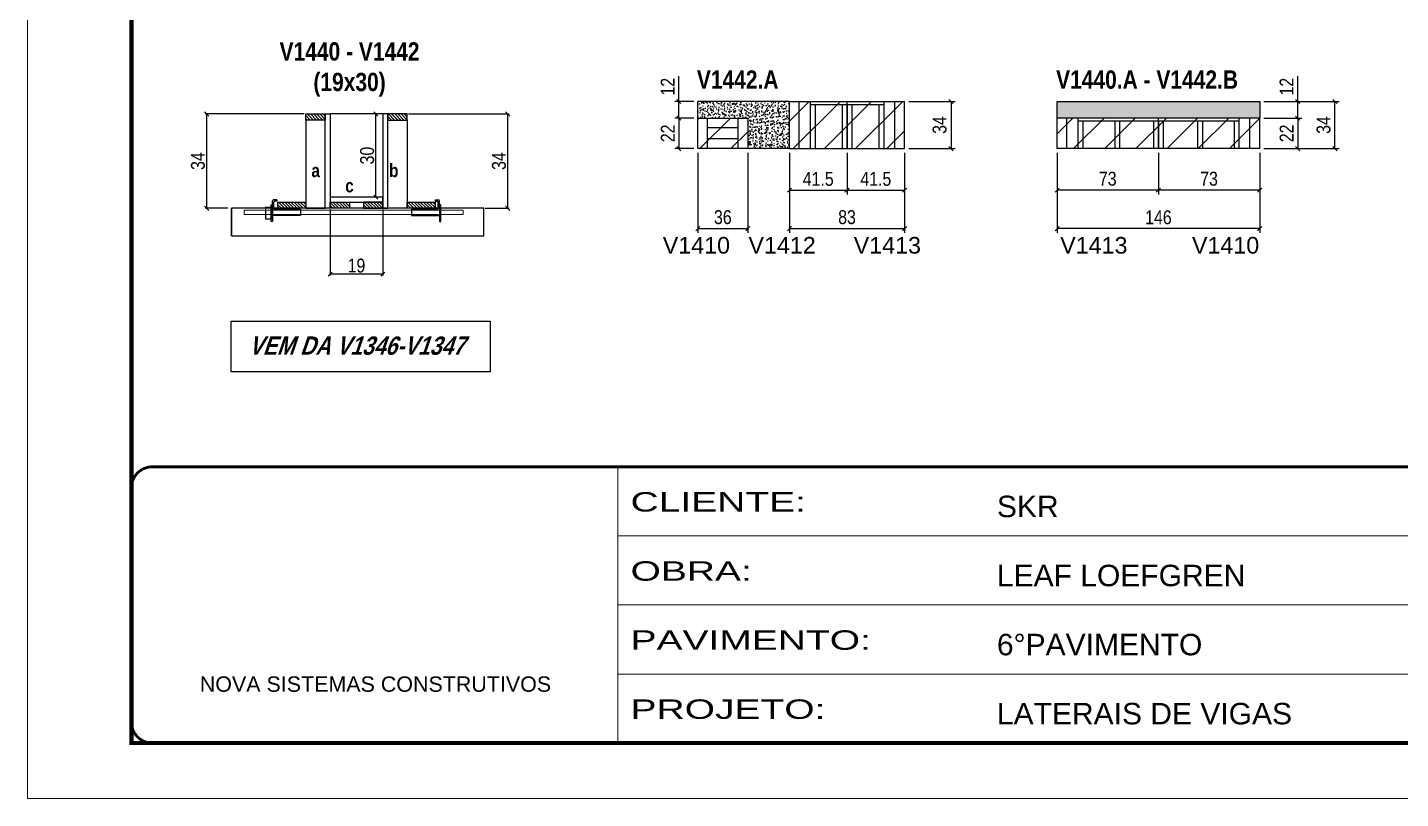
# Model space of a CAD drawing. Extents: x 3309 to 9563, y -2522 to 14608.
# Drawn here: x 4908 to 5897, y 5518 to 6074 of the extents above; entities that cross this region are included whole.
import ezdxf

# ---------------------------------------------------------------- set-up
doc = ezdxf.new("R2010")
doc.units = 0
doc.linetypes.add('CONTINUO', pattern=[0])
doc.linetypes.add('DASHED', pattern=[0.75, 0.5, -0.25])
for name, color, linetype in [('5', 5, 'Continuous'), ('barrote', 251, 'Continuous'), ('COTA', 241, 'Continuous'), ('detalhes', 4, 'Continuous'), ('NOMENCLATURA', 7, 'Continuous'), ('Painéis', 200, 'Continuous'), ('presilha', 1, 'Continuous'), ('SARR_2.2x10', 60, 'Continuous'), ('SARR_2.2x7', 40, 'Continuous'), ('SARR_3.5x7', 81, 'Continuous')]:
    doc.layers.add(name, color=color, linetype=linetype)
for name, color, linetype, lineweight in [('CONCRETO', 251, 'Continuous', 25), ('Folhas', 255, 'Continuous', 9), ('Hachura', 251, 'Continuous', 9), ('SARRAFO DE PRESSAO', 251, 'DASHED', 9), ('SCO-___-LAJ', 2, 'Continuous', 0)]:
    doc.layers.add(name, color=color, linetype=linetype, lineweight=lineweight)
doc.styles.add('ARIAL', font='arial.ttf')
doc.styles.add('COTA TECNICA', font='techl___.ttf', dxfattribs={"height": 10})
doc.styles.add('COTA TECNICA 2X', font='techl___.ttf', dxfattribs={"height": 10})
doc.styles.get("Standard").update_dxf_attribs({"font": 'arial.ttf'})
doc.styles.add('TECNICA', font='techb___.ttf', dxfattribs={"height": 10})
doc.styles.add('Tecnologia', font='')
doc.styles.get('Tecnologia').set_extended_font_data('Forgotten Futurist')
doc.dimstyles.new('PAINEL', dxfattribs={"dimtxt": 10, "dimasz": 3, "dimexe": 3, "dimexo": 3, "dimgap": 3, "dimtad": 1, "dimdec": 1, "dimzin": 12, "dimdsep": 46, "dimtxsty": 'COTA TECNICA', "dimblk1": 'OBLIQUE', "dimblk2": 'OBLIQUE', "dimsah": 1, "dimcen": 0.9, "dimclrd": 4, "dimclre": 4, "dimclrt": 240, "dimadec": 1, "dimazin": 3, "dimtfac": 1, "dimtdec": 1, "dimtmove": 0, "dimatfit": 3, "dimfxl": 1, "dimtolj": 1, "dimtzin": 12, "dimarcsym": 0})
doc.dimstyles.new('SECAO', dxfattribs={"dimscale": 0.333333, "dimtxt": 5, "dimasz": 9, "dimexe": 3, "dimexo": 3, "dimgap": 3, "dimtad": 1, "dimdec": 1, "dimlfac": 0.5, "dimzin": 12, "dimdsep": 46, "dimtxsty": 'COTA TECNICA 2X', "dimblk1": 'OBLIQUE', "dimblk2": 'OBLIQUE', "dimsah": 1, "dimcen": 0.9, "dimclrd": 4, "dimclre": 4, "dimclrt": 240, "dimadec": 1, "dimazin": 3, "dimtfac": 1, "dimtdec": 1, "dimtmove": 0, "dimatfit": 3, "dimfxl": 1, "dimtolj": 1, "dimtzin": 12, "dimarcsym": 0})
pattern_1 = [(135, (38361.551, -117568.6515), (-1.122532015, -1.122532015), [])]

# ---------------------------------------------------------------- blocks, each defined once
blk = doc.blocks.new('9999999999')
at = {"color": 30, "linetype": 'CONTINUO'}
for p, q in [((98564.56, 34230.21), (98564.56, 34429.45)), ((98564.56, 34379.64), (99583.98, 34379.64)), ((98564.56, 34329.83), (99487.98, 34329.83)), ((98564.56, 34280.02), (99487.98, 34280.02))]:
    blk.add_line(p, q, dxfattribs=at)
at = {"color": 30, "linetype": 'CONTINUO', "const_width": 2}
blk.add_lwpolyline([(99583.98, 34230.21), (99583.98, 34414.45, 0.414214), (99568.98, 34429.45), (98228.98, 34429.45, 0.414214), (98213.98, 34414.45), (98213.98, 34245.21, 0.414214), (98228.98, 34230.21), (99583.98, 34230.21)], format="xyb", dxfattribs=at)
at = {"layer": 'Folhas'}
blk.add_lwpolyline([(98138.98, 34190.21), (99623.98, 34190.21), (99623.98, 35240.21), (98138.98, 35240.21)], close=True, dxfattribs=at)
at = {"layer": 'Folhas', "color": 30, "const_width": 3}
blk.add_lwpolyline([(98213.98, 34230.21), (99583.98, 34230.21), (99583.98, 35200.21), (98213.98, 35200.21)], close=True, dxfattribs=at)
at = {"color": 7, "linetype": 'Continuous', "ltscale": 5, "style": 'ARIAL'}
for s, height, p in [('SKR', 15.483, (98837.68, 34393.13)), ('LEAF LOEFGREN', 15.4829, (98837.68, 34343.32)), ('6°PAVIMENTO', 15.4829, (98837.68, 34293.51)), ('NOVA SISTEMAS CONSTRUTIVOS', 11.0592, (98263.19, 34267.21)), ('LATERAIS DE VIGAS', 15.4829, (98837.68, 34243.7))]:
    blk.add_text(s, height=height, dxfattribs=at).set_placement(p)
at = {"layer": 'Folhas', "color": 7, "style": 'Tecnologia', "width": 1.5}
for s, p in [('CLIENTE:', (98573.65, 34397.17)), ('OBRA:', (98573.65, 34347.31)), ('PAVIMENTO:', (98573.65, 34297.5)), ('PROJETO:', (98573.65, 34247.69))]:
    blk.add_text(s, height=14, dxfattribs=at).set_placement(p)
blk = doc.blocks.new('_Oblique')
at = {"color": 0, "linetype": 'ByBlock', "lineweight": -2}
blk.add_line((-0.5, -0.5), (0.5, 0.5), dxfattribs=at)
blk = doc.blocks.new('*D2531')
at = {"layer": 'COTA', "color": 4, "lineweight": -2, "transparency": 16777216}
for p, q in [((5126.01, 5942.52), (5126.01, 5895.05)), ((5164.01, 5942.52), (5164.01, 5895.05)), ((5164.01, 5896.05), (5126.01, 5896.05))]:
    blk.add_line(p, q, dxfattribs=at)
at = {"layer": 'Defpoints', "color": 0, "transparency": 16777216}
for p in [(5126.01, 5943.52), (5164.01, 5943.52), (5126.01, 5896.05)]:
    blk.add_point(p, dxfattribs=at)
at = {"layer": 'COTA', "color": 4, "lineweight": -2, "transparency": 16777216, "xscale": 3, "yscale": 3, "zscale": 3, "rotation": 180}
blk.add_blockref('_Oblique', (5126.01, 5896.05), dxfattribs=at)
at = {"layer": 'COTA', "color": 4, "lineweight": -2, "transparency": 16777216, "xscale": 3, "yscale": 3, "zscale": 3}
blk.add_blockref('_Oblique', (5164.01, 5896.05), dxfattribs=at)
at = {"layer": 'COTA', "color": 240, "transparency": 16777216, "insert": (5145.01, 5902.13), "char_height": 10, "attachment_point": 5, "style": 'COTA TECNICA 2X'}
blk.add_mtext('\\A1;19', dxfattribs=at)
blk = doc.blocks.new('PRESILHA METÁLICA 1')
at = {"layer": 'presilha'}
for p, q in [((6, 15.5), (7.5, 15.5)), ((6, -2.5), (6, 15.5)), ((7.5, 10.6), (7.5, 19.9)), ((7.5, 15.5), (7.5, -2.5)), ((12, 21), (8.6, 21)), ((9, 11.6), (9, 18.9)), ((12, 19.5), (9.6, 19.5)), ((12, 21), (12, 19.5)), ((0, 13), (6, 13)), ((0, 13), (0, 0)), ((6, 0), (0, 0)), ((6, 13), (6, 0)), ((37.5, 4.1), (7.5, 4.1)), ((37.5, 11), (9.6, 11)), ((37.5, 11), (37.5, 4.1)), ((7.5, -2.5), (6, -2.5))]:
    blk.add_line(p, q, dxfattribs=at)
for centre, radius, start, end in [((8.6, 19.9), 1.14, 90, 180), ((9.6, 18.9), 0.57, 90, 180), ((9.6, 11.6), 0.57, 180, 270)]:
    blk.add_arc(centre, radius, start, end, dxfattribs=at)
blk = doc.blocks.new('PRESILHA METÁLICA 2')
at = {"layer": 'presilha'}
for p, q in [((-5.2, 23.5), (-5.2, 22)), ((-5.2, 23.5), (-1.9, 23.5)), ((-5.2, 22), (-2.8, 22)), ((-2.2, 14.1), (-2.2, 21.4)), ((0.8, 18), (-0.8, 18)), ((-0.8, 18), (-0.8, 0)), ((-0.8, 14.6), (-0.8, 22.4)), ((0.8, 0), (0.8, 18)), ((-30.8, 13.5), (-30.8, 6.6)), ((-30.8, 13.5), (-2.8, 13.5)), ((-30.8, 6.6), (-0.8, 6.6)), ((-0.8, 0), (0.8, 0))]:
    blk.add_line(p, q, dxfattribs=at)
for centre, radius, start, end in [((-2.8, 21.4), 0.57, 0, 90), ((-1.9, 22.4), 1.14, 0, 90), ((-2.8, 14.1), 0.57, 270, 0)]:
    blk.add_arc(centre, radius, start, end, dxfattribs=at)
blk = doc.blocks.new('*D2532')
at = {"layer": 'COTA', "color": 4, "lineweight": -2, "transparency": 16777216}
for p, q in [((5107.41, 6011.52), (5035.97, 6011.52)), ((5036.97, 6011.52), (5036.97, 5943.52)), ((5052.2, 5943.52), (5035.97, 5943.52))]:
    blk.add_line(p, q, dxfattribs=at)
at = {"layer": 'Defpoints', "color": 0, "transparency": 16777216}
for p in [(5108.41, 6011.52), (5036.97, 5943.52), (5053.2, 5943.52)]:
    blk.add_point(p, dxfattribs=at)
at = {"layer": 'COTA', "color": 4, "lineweight": -2, "transparency": 16777216, "xscale": 3, "yscale": 3, "zscale": 3}
for p, rotation in [((5036.97, 6011.52), 90), ((5036.97, 5943.52), 270)]:
    blk.add_blockref('_Oblique', p, dxfattribs=dict(at, rotation=rotation))
at = {"layer": 'COTA', "color": 240, "transparency": 16777216, "insert": (5030.75, 5977.52), "char_height": 10, "attachment_point": 5, "rotation": 90, "style": 'COTA TECNICA 2X'}
blk.add_mtext('\\A1;34', dxfattribs=at)
blk = doc.blocks.new('*D2533')
at = {"layer": 'COTA', "color": 4, "lineweight": -2, "transparency": 16777216}
for p, q in [((5182.61, 6011.52), (5254.93, 6011.52)), ((5253.93, 6011.52), (5253.93, 5943.52)), ((5237.83, 5943.52), (5254.93, 5943.52))]:
    blk.add_line(p, q, dxfattribs=at)
at = {"layer": 'Defpoints', "color": 0, "transparency": 16777216}
for p in [(5181.61, 6011.52), (5236.83, 5943.52), (5253.93, 5943.52)]:
    blk.add_point(p, dxfattribs=at)
at = {"layer": 'COTA', "color": 4, "lineweight": -2, "transparency": 16777216, "xscale": 3, "yscale": 3, "zscale": 3}
for p, rotation in [((5253.93, 6011.52), 90), ((5253.93, 5943.52), 270)]:
    blk.add_blockref('_Oblique', p, dxfattribs=dict(at, rotation=rotation))
at = {"layer": 'COTA', "color": 240, "transparency": 16777216, "insert": (5247.71, 5977.52), "char_height": 10, "attachment_point": 5, "rotation": 90, "style": 'COTA TECNICA 2X'}
blk.add_mtext('\\A1;34', dxfattribs=at)
blk = doc.blocks.new('*D2534')
at = {"layer": 'COTA', "color": 4, "lineweight": -2, "transparency": 16777216}
for p, q in [((5163.01, 6011.52), (5157.94, 6011.52)), ((5158.94, 5951.52), (5158.94, 6011.52)), ((5163.01, 5951.52), (5157.94, 5951.52))]:
    blk.add_line(p, q, dxfattribs=at)
at = {"layer": 'Defpoints', "color": 0, "transparency": 16777216}
for p in [(5158.94, 6011.52), (5164.01, 6011.52), (5164.01, 5951.52)]:
    blk.add_point(p, dxfattribs=at)
at = {"layer": 'COTA', "color": 4, "lineweight": -2, "transparency": 16777216, "xscale": 3, "yscale": 3, "zscale": 3}
for p, rotation in [((5158.94, 6011.52), 90), ((5158.94, 5951.52), 270)]:
    blk.add_blockref('_Oblique', p, dxfattribs=dict(at, rotation=rotation))
at = {"layer": 'COTA', "color": 240, "transparency": 16777216, "insert": (5152.72, 5981.52), "char_height": 10, "attachment_point": 5, "rotation": 90, "style": 'COTA TECNICA 2X'}
blk.add_mtext('\\A1;30', dxfattribs=at)
blk = doc.blocks.new('*D2535')
at = {"layer": 'COTA', "color": 4, "linetype": 'ByBlock', "lineweight": -2, "transparency": 16777216}
for p, q in [((5722.97, 5983.54), (5722.97, 5953.53)), ((5795.97, 5983.54), (5795.97, 5953.53)), ((5795.97, 5956.53), (5722.97, 5956.53))]:
    blk.add_line(p, q, dxfattribs=at)
at = {"layer": 'Defpoints', "color": 0, "linetype": 'ByBlock', "transparency": 16777216}
for p in [(5722.97, 5986.54), (5795.97, 5986.54), (5722.97, 5956.53)]:
    blk.add_point(p, dxfattribs=at)
at = {"layer": 'COTA', "color": 4, "linetype": 'ByBlock', "lineweight": -2, "transparency": 16777216, "xscale": 3, "yscale": 3, "zscale": 3, "rotation": 180}
blk.add_blockref('_Oblique', (5722.97, 5956.53), dxfattribs=at)
at = {"layer": 'COTA', "color": 4, "linetype": 'ByBlock', "lineweight": -2, "transparency": 16777216, "xscale": 3, "yscale": 3, "zscale": 3}
blk.add_blockref('_Oblique', (5795.97, 5956.53), dxfattribs=at)
at = {"layer": 'COTA', "color": 240, "linetype": 'ByBlock', "transparency": 16777216, "insert": (5759.47, 5964.75), "char_height": 10, "attachment_point": 5, "style": 'COTA TECNICA'}
blk.add_mtext('\\A1;73', dxfattribs=at)
blk = doc.blocks.new('*D2536')
at = {"layer": 'COTA', "color": 4, "linetype": 'ByBlock', "lineweight": -2, "transparency": 16777216}
for p, q in [((5649.97, 5983.54), (5649.97, 5953.53)), ((5722.97, 5983.54), (5722.97, 5953.53)), ((5722.97, 5956.53), (5649.97, 5956.53))]:
    blk.add_line(p, q, dxfattribs=at)
at = {"layer": 'Defpoints', "color": 0, "linetype": 'ByBlock', "transparency": 16777216}
for p in [(5649.97, 5986.54), (5722.97, 5986.54), (5649.97, 5956.53)]:
    blk.add_point(p, dxfattribs=at)
at = {"layer": 'COTA', "color": 4, "linetype": 'ByBlock', "lineweight": -2, "transparency": 16777216, "xscale": 3, "yscale": 3, "zscale": 3, "rotation": 180}
blk.add_blockref('_Oblique', (5649.97, 5956.53), dxfattribs=at)
at = {"layer": 'COTA', "color": 4, "linetype": 'ByBlock', "lineweight": -2, "transparency": 16777216, "xscale": 3, "yscale": 3, "zscale": 3}
blk.add_blockref('_Oblique', (5722.97, 5956.53), dxfattribs=at)
at = {"layer": 'COTA', "color": 240, "linetype": 'ByBlock', "transparency": 16777216, "insert": (5686.47, 5964.75), "char_height": 10, "attachment_point": 5, "style": 'COTA TECNICA'}
blk.add_mtext('\\A1;73', dxfattribs=at)
blk = doc.blocks.new('*D2554')
at = {"layer": 'COTA', "color": 4, "linetype": 'ByBlock', "lineweight": -2, "transparency": 16777216}
for p, q in [((5649.97, 5983.54), (5649.97, 5925.82)), ((5795.97, 5983.54), (5795.97, 5925.82)), ((5795.97, 5928.82), (5649.97, 5928.82))]:
    blk.add_line(p, q, dxfattribs=at)
at = {"layer": 'Defpoints', "color": 0, "linetype": 'ByBlock', "transparency": 16777216}
for p in [(5649.97, 5986.54), (5795.97, 5986.54), (5649.97, 5928.82)]:
    blk.add_point(p, dxfattribs=at)
at = {"layer": 'COTA', "color": 4, "linetype": 'ByBlock', "lineweight": -2, "transparency": 16777216, "xscale": 3, "yscale": 3, "zscale": 3, "rotation": 180}
blk.add_blockref('_Oblique', (5649.97, 5928.82), dxfattribs=at)
at = {"layer": 'COTA', "color": 4, "linetype": 'ByBlock', "lineweight": -2, "transparency": 16777216, "xscale": 3, "yscale": 3, "zscale": 3}
blk.add_blockref('_Oblique', (5795.97, 5928.82), dxfattribs=at)
at = {"layer": 'COTA', "color": 240, "linetype": 'ByBlock', "transparency": 16777216, "insert": (5722.97, 5936.93), "char_height": 10, "attachment_point": 5, "style": 'COTA TECNICA'}
blk.add_mtext('\\A1;146', dxfattribs=at)
blk = doc.blocks.new('*D2541')
at = {"layer": 'COTA', "color": 4, "lineweight": -2, "transparency": 16777216}
for p, q in [((5798.97, 6008.54), (5826.38, 6008.54)), ((5823.38, 6008.54), (5823.38, 5986.54)), ((5798.97, 5986.54), (5826.38, 5986.54))]:
    blk.add_line(p, q, dxfattribs=at)
at = {"layer": 'Defpoints', "color": 0, "transparency": 16777216}
for p in [(5795.97, 6008.54), (5795.97, 5986.54), (5823.38, 5986.54)]:
    blk.add_point(p, dxfattribs=at)
at = {"layer": 'COTA', "color": 4, "lineweight": -2, "transparency": 16777216, "xscale": 3, "yscale": 3, "zscale": 3}
for p, rotation in [((5823.38, 6008.54), 90), ((5823.38, 5986.54), 270)]:
    blk.add_blockref('_Oblique', p, dxfattribs=dict(at, rotation=rotation))
at = {"layer": 'COTA', "color": 240, "transparency": 16777216, "insert": (5815.38, 5997.54), "char_height": 10, "attachment_point": 5, "rotation": 90, "style": 'COTA TECNICA'}
blk.add_mtext('\\A1;22', dxfattribs=at)
blk = doc.blocks.new('*D2542')
at = {"layer": 'COTA', "color": 4, "lineweight": -2, "transparency": 16777216}
for p, q in [((5823.38, 6020.54), (5823.38, 6038.86)), ((5798.97, 6020.54), (5826.38, 6020.54)), ((5823.38, 6008.54), (5823.38, 6020.54)), ((5798.97, 6008.54), (5826.38, 6008.54))]:
    blk.add_line(p, q, dxfattribs=at)
at = {"layer": 'Defpoints', "color": 0, "transparency": 16777216}
for p in [(5795.97, 6020.54), (5823.38, 6020.54), (5795.97, 6008.54)]:
    blk.add_point(p, dxfattribs=at)
at = {"layer": 'COTA', "color": 4, "lineweight": -2, "transparency": 16777216, "xscale": 3, "yscale": 3, "zscale": 3}
for p, rotation in [((5823.38, 6020.54), 90), ((5823.38, 6008.54), 270)]:
    blk.add_blockref('_Oblique', p, dxfattribs=dict(at, rotation=rotation))
at = {"layer": 'COTA', "color": 240, "transparency": 16777216, "insert": (5815.32, 6031.2), "char_height": 10, "attachment_point": 5, "rotation": 90, "style": 'COTA TECNICA'}
blk.add_mtext('\\A1;12', dxfattribs=at)
blk = doc.blocks.new('*D2543')
at = {"layer": 'COTA', "color": 4, "lineweight": -2, "transparency": 16777216}
for p, q in [((5798.97, 6020.54), (5853.24, 6020.54)), ((5850.24, 5986.54), (5850.24, 6020.54)), ((5798.97, 5986.54), (5853.24, 5986.54))]:
    blk.add_line(p, q, dxfattribs=at)
at = {"layer": 'Defpoints', "color": 0, "transparency": 16777216}
for p in [(5795.97, 6020.54), (5850.24, 6020.54), (5795.97, 5986.54)]:
    blk.add_point(p, dxfattribs=at)
at = {"layer": 'COTA', "color": 4, "lineweight": -2, "transparency": 16777216, "xscale": 3, "yscale": 3, "zscale": 3}
for p, rotation in [((5850.24, 6020.54), 90), ((5850.24, 5986.54), 270)]:
    blk.add_blockref('_Oblique', p, dxfattribs=dict(at, rotation=rotation))
at = {"layer": 'COTA', "color": 240, "transparency": 16777216, "insert": (5842.02, 6003.54), "char_height": 10, "attachment_point": 5, "rotation": 90, "style": 'COTA TECNICA'}
blk.add_mtext('\\A1;34', dxfattribs=at)
blk = doc.blocks.new('*D2526')
at = {"layer": 'COTA', "color": 4, "linetype": 'ByBlock', "lineweight": -2, "transparency": 16777216}
for p, q in [((5457.04, 5983.54), (5457.04, 5953.53)), ((5498.54, 5983.54), (5498.54, 5953.53)), ((5457.04, 5956.53), (5498.54, 5956.53))]:
    blk.add_line(p, q, dxfattribs=at)
at = {"layer": 'Defpoints', "color": 0, "linetype": 'ByBlock', "transparency": 16777216}
for p in [(5457.04, 5986.54), (5498.54, 5986.54), (5498.54, 5956.53)]:
    blk.add_point(p, dxfattribs=at)
at = {"layer": 'COTA', "color": 4, "linetype": 'ByBlock', "lineweight": -2, "transparency": 16777216, "xscale": 3, "yscale": 3, "zscale": 3, "rotation": 180}
blk.add_blockref('_Oblique', (5457.04, 5956.53), dxfattribs=at)
at = {"layer": 'COTA', "color": 4, "linetype": 'ByBlock', "lineweight": -2, "transparency": 16777216, "xscale": 3, "yscale": 3, "zscale": 3}
blk.add_blockref('_Oblique', (5498.54, 5956.53), dxfattribs=at)
at = {"layer": 'COTA', "color": 240, "linetype": 'ByBlock', "transparency": 16777216, "insert": (5477.79, 5964.64), "char_height": 10, "attachment_point": 5, "style": 'COTA TECNICA'}
blk.add_mtext('\\A1;41.5', dxfattribs=at)
blk = doc.blocks.new('*D2527')
at = {"layer": 'COTA', "color": 4, "linetype": 'ByBlock', "lineweight": -2, "transparency": 16777216}
for p, q in [((5498.54, 5983.54), (5498.54, 5953.53)), ((5540.04, 5983.54), (5540.04, 5953.53)), ((5498.54, 5956.53), (5540.04, 5956.53))]:
    blk.add_line(p, q, dxfattribs=at)
at = {"layer": 'Defpoints', "color": 0, "linetype": 'ByBlock', "transparency": 16777216}
for p in [(5498.54, 5986.54), (5540.04, 5986.54), (5540.04, 5956.53)]:
    blk.add_point(p, dxfattribs=at)
at = {"layer": 'COTA', "color": 4, "linetype": 'ByBlock', "lineweight": -2, "transparency": 16777216, "xscale": 3, "yscale": 3, "zscale": 3, "rotation": 180}
blk.add_blockref('_Oblique', (5498.54, 5956.53), dxfattribs=at)
at = {"layer": 'COTA', "color": 4, "linetype": 'ByBlock', "lineweight": -2, "transparency": 16777216, "xscale": 3, "yscale": 3, "zscale": 3}
blk.add_blockref('_Oblique', (5540.04, 5956.53), dxfattribs=at)
at = {"layer": 'COTA', "color": 240, "linetype": 'ByBlock', "transparency": 16777216, "insert": (5519.29, 5964.64), "char_height": 10, "attachment_point": 5, "style": 'COTA TECNICA'}
blk.add_mtext('\\A1;41.5', dxfattribs=at)
blk = doc.blocks.new('*D2544')
at = {"layer": 'COTA', "color": 4, "linetype": 'ByBlock', "lineweight": -2, "transparency": 16777216}
for p, q in [((5457.04, 5983.54), (5457.04, 5925.82)), ((5540.04, 5983.54), (5540.04, 5925.82)), ((5457.04, 5928.82), (5540.04, 5928.82))]:
    blk.add_line(p, q, dxfattribs=at)
at = {"layer": 'Defpoints', "color": 0, "linetype": 'ByBlock', "transparency": 16777216}
for p in [(5457.04, 5986.54), (5540.04, 5986.54), (5540.04, 5928.82)]:
    blk.add_point(p, dxfattribs=at)
at = {"layer": 'COTA', "color": 4, "linetype": 'ByBlock', "lineweight": -2, "transparency": 16777216, "xscale": 3, "yscale": 3, "zscale": 3, "rotation": 180}
blk.add_blockref('_Oblique', (5457.04, 5928.82), dxfattribs=at)
at = {"layer": 'COTA', "color": 4, "linetype": 'ByBlock', "lineweight": -2, "transparency": 16777216, "xscale": 3, "yscale": 3, "zscale": 3}
blk.add_blockref('_Oblique', (5540.04, 5928.82), dxfattribs=at)
at = {"layer": 'COTA', "color": 240, "linetype": 'ByBlock', "transparency": 16777216, "insert": (5498.54, 5937.06), "char_height": 10, "attachment_point": 5, "style": 'COTA TECNICA'}
blk.add_mtext('\\A1;83', dxfattribs=at)
blk = doc.blocks.new('*D2545')
at = {"layer": 'COTA', "color": 4, "lineweight": -2, "transparency": 16777216}
for p, q in [((5391.04, 5983.54), (5391.04, 5925.82)), ((5427.04, 5983.54), (5427.04, 5925.82)), ((5391.04, 5928.82), (5427.04, 5928.82))]:
    blk.add_line(p, q, dxfattribs=at)
at = {"layer": 'Defpoints', "color": 0, "transparency": 16777216}
for p in [(5391.04, 5986.54), (5427.04, 5986.54), (5427.04, 5928.82)]:
    blk.add_point(p, dxfattribs=at)
at = {"layer": 'COTA', "color": 4, "lineweight": -2, "transparency": 16777216, "xscale": 3, "yscale": 3, "zscale": 3, "rotation": 180}
blk.add_blockref('_Oblique', (5391.04, 5928.82), dxfattribs=at)
at = {"layer": 'COTA', "color": 4, "lineweight": -2, "transparency": 16777216, "xscale": 3, "yscale": 3, "zscale": 3}
blk.add_blockref('_Oblique', (5427.04, 5928.82), dxfattribs=at)
at = {"layer": 'COTA', "color": 240, "transparency": 16777216, "insert": (5409.04, 5937.04), "char_height": 10, "attachment_point": 5, "style": 'COTA TECNICA'}
blk.add_mtext('\\A1;36', dxfattribs=at)
blk = doc.blocks.new('*D2546')
at = {"layer": 'COTA', "color": 4, "lineweight": -2, "transparency": 16777216}
for p, q in [((5388.04, 6008.54), (5374.36, 6008.54)), ((5377.36, 6008.54), (5377.36, 5986.54)), ((5388.04, 5986.54), (5374.36, 5986.54))]:
    blk.add_line(p, q, dxfattribs=at)
at = {"layer": 'Defpoints', "color": 0, "transparency": 16777216}
for p in [(5391.04, 6008.54), (5377.36, 5986.54), (5391.04, 5986.54)]:
    blk.add_point(p, dxfattribs=at)
at = {"layer": 'COTA', "color": 4, "lineweight": -2, "transparency": 16777216, "xscale": 3, "yscale": 3, "zscale": 3}
for p, rotation in [((5377.36, 6008.54), 90), ((5377.36, 5986.54), 270)]:
    blk.add_blockref('_Oblique', p, dxfattribs=dict(at, rotation=rotation))
at = {"layer": 'COTA', "color": 240, "transparency": 16777216, "insert": (5369.36, 5997.54), "char_height": 10, "attachment_point": 5, "rotation": 90, "style": 'COTA TECNICA'}
blk.add_mtext('\\A1;22', dxfattribs=at)
blk = doc.blocks.new('*D2547')
at = {"layer": 'COTA', "color": 4, "lineweight": -2, "transparency": 16777216}
for p, q in [((5377.36, 6020.54), (5377.36, 6038.86)), ((5388.04, 6020.54), (5374.36, 6020.54)), ((5377.36, 6008.54), (5377.36, 6020.54)), ((5388.04, 6008.54), (5374.36, 6008.54))]:
    blk.add_line(p, q, dxfattribs=at)
at = {"layer": 'Defpoints', "color": 0, "transparency": 16777216}
for p in [(5377.36, 6020.54), (5391.04, 6020.54), (5391.04, 6008.54)]:
    blk.add_point(p, dxfattribs=at)
at = {"layer": 'COTA', "color": 4, "lineweight": -2, "transparency": 16777216, "xscale": 3, "yscale": 3, "zscale": 3}
for p, rotation in [((5377.36, 6020.54), 90), ((5377.36, 6008.54), 270)]:
    blk.add_blockref('_Oblique', p, dxfattribs=dict(at, rotation=rotation))
at = {"layer": 'COTA', "color": 240, "transparency": 16777216, "insert": (5369.3, 6031.2), "char_height": 10, "attachment_point": 5, "rotation": 90, "style": 'COTA TECNICA'}
blk.add_mtext('\\A1;12', dxfattribs=at)
blk = doc.blocks.new('*D2548')
at = {"layer": 'COTA', "color": 4, "lineweight": -2, "transparency": 16777216}
for p, q in [((5543.04, 6020.54), (5576.53, 6020.54)), ((5573.53, 6020.54), (5573.53, 5986.54)), ((5543.04, 5986.54), (5576.53, 5986.54))]:
    blk.add_line(p, q, dxfattribs=at)
at = {"layer": 'Defpoints', "color": 0, "transparency": 16777216}
for p in [(5540.04, 6020.54), (5540.04, 5986.54), (5573.53, 5986.54)]:
    blk.add_point(p, dxfattribs=at)
at = {"layer": 'COTA', "color": 4, "lineweight": -2, "transparency": 16777216, "xscale": 3, "yscale": 3, "zscale": 3}
for p, rotation in [((5573.53, 6020.54), 90), ((5573.53, 5986.54), 270)]:
    blk.add_blockref('_Oblique', p, dxfattribs=dict(at, rotation=rotation))
at = {"layer": 'COTA', "color": 240, "transparency": 16777216, "insert": (5565.31, 6003.54), "char_height": 10, "attachment_point": 5, "rotation": 90, "style": 'COTA TECNICA'}
blk.add_mtext('\\A1;34', dxfattribs=at)

msp = doc.modelspace()

# ---------------------------------------------------------------- hatches: boundary and pattern name
at = {"layer": 'COTA'}
h = msp.add_hatch(dxfattribs=at)
h.set_pattern_fill('AR-CONC', color=256, scale=0.03)
h.set_pattern_definition([(50, (-2265.395, -5659.3095), (5.46554, -0.4781726), [0.5715, -6.2865]), (355, (-2265.395, -5659.3095), (-1.0573026, 5.7317054), [0.4572, -5.0292175]), (100.451445, (-2264.9397, -5659.3493), (4.4082374, 5.2535326), [0.4857003, -5.3427073]), (46.1842, (-2265.395, -5657.7855), (8.1323712, -1.26127), [0.85725, -9.42975]), (96.63556, (-2264.7174, -5657.8906), (7.122124, 7.4227837), [0.7285507, -8.014068]), (351.18415, (-2265.395, -5657.7855), (7.122124, 7.4227837), [0.685799, -7.543792]), (21, (-2264.633, -5658.1665), (4.5484317, -3.067956), [0.5715, -6.2865]), (326, (-2264.633, -5658.1665), (1.8540609, 5.525639), [0.4572, -5.0292]), (71.451445, (-2264.254, -5658.422), (6.4024926, 2.457683), [0.4857003, -5.3426981]), (37.5, (-2265.3951, -5659.3095), (0.0926581, 2.53665117), [0, -4.96824, 0, -5.1054, 0, -5.04825]), (7.5, (-2265.395, -5659.3095), (2.0045899, 3.00541724), [0, -2.91084, 0, -4.85394, 0, -1.92405]), (327.5, (-2267.0944, -5659.3095), (4.06771786, -0.17186232), [0, -1.905, 0, -5.9436, 0, -7.8867]), (317.5, (-2267.8564, -5659.3095), (4.4438754, 0.7627947), [0, -2.4765, 0, -3.94716, 0, -5.6007])])
h.paths.add_polyline_path([(5457.04, 5986.54), (5457.04, 6020.54), (5391.04, 6020.54), (5391.04, 6008.54), (5427.04, 6008.54), (5427.04, 5986.54)])
h = msp.add_hatch(dxfattribs=at)
h.set_pattern_fill('AR-CONC', color=256, scale=0.03)
h.set_pattern_definition([(50, (-2006.4696, -5871.243), (5.46554, -0.4781726), [0.5715, -6.2865]), (355, (-2006.4696, -5871.243), (-1.0573026, 5.7317054), [0.4572, -5.0292175]), (100.451445, (-2006.014, -5871.283), (4.4082374, 5.2535326), [0.4857003, -5.3427073]), (46.1842, (-2006.4696, -5869.719), (8.1323712, -1.2612698), [0.85725, -9.42975]), (96.63556, (-2005.792, -5869.824), (7.122124, 7.4227837), [0.7285507, -8.0140682]), (351.18415, (-2006.47, -5869.719), (7.122124, 7.4227837), [0.685799, -7.543792]), (21, (-2005.7076, -5870.1), (4.5484317, -3.067956), [0.5715, -6.2865]), (326, (-2005.7076, -5870.1), (1.8540609, 5.525639), [0.4572, -5.0292]), (71.451445, (-2005.3286, -5870.356), (6.4024926, 2.457683), [0.4857003, -5.3426981]), (37.5, (-2006.4696, -5871.2432), (0.0926581, 2.53665117), [0, -4.96824, 0, -5.1054, 0, -5.04825]), (7.5, (-2006.4696, -5871.2432), (2.0045899, 3.00541724), [0, -2.91084, 0, -4.85394, 0, -1.92405]), (327.5, (-2008.169, -5871.2432), (4.06771786, -0.17186232), [0, -1.905, 0, -5.9436, 0, -7.8867]), (317.5, (-2008.931, -5871.2432), (4.4438754, 0.7627947), [0, -2.4765, 0, -3.94716, 0, -5.6007])])
h.paths.add_polyline_path([(5795.97, 6008.54), (5795.97, 6020.54), (5649.97, 6020.54), (5649.97, 6008.54)])
at = {"layer": 'Hachura', "linetype": 'ByBlock'}
h = msp.add_hatch(dxfattribs=at)
h.set_pattern_fill('ANSI31', color=256, scale=5)
h.set_pattern_definition([(45, (1598.5, -456.584), (-11.22532, 11.22532), [])])
h.paths.add_polyline_path([(5427.04, 5986.54), (5427.04, 6008.54), (5391.04, 6008.54), (5391.04, 5986.54)])
h.paths.add_polyline_path([(5498.54, 6020.54), (5457.04, 6020.54), (5457.04, 5986.54), (5498.54, 5986.54)])
h.paths.add_polyline_path([(5498.54, 6020.54), (5498.54, 5986.54), (5540.04, 5986.54), (5540.04, 6020.54)])
h.paths.add_polyline_path([(5649.97, 6008.54), (5649.97, 5986.54), (5722.97, 5986.54), (5722.97, 6008.54)])
h.paths.add_polyline_path([(5795.97, 5986.54), (5795.97, 6008.54), (5722.97, 6008.54), (5722.97, 5986.54)])
h.paths.add_polyline_path([(5992.56, 6020.54), (5951.06, 6020.54), (5951.06, 5986.54), (5992.56, 5986.54)])
h.paths.add_polyline_path([(6034.06, 5986.54), (6034.06, 6020.54), (5992.56, 6020.54), (5992.56, 5986.54)])
h.paths.add_polyline_path([(6100.06, 6008.54), (6064.06, 6008.54), (6064.06, 5986.54), (6100.06, 5986.54)])
at = {"layer": 'SARR_2.2x10'}
h = msp.add_hatch(dxfattribs=at)
h.set_pattern_fill('ANSI31', color=256, scale=0.5, angle=90)
h.set_pattern_definition([(135, (38281.951, -117568.6515), (-1.122532015, -1.122532015), [])])
h.paths.add_polyline_path([(5088.41, 5947.92), (5088.41, 5943.52), (5108.41, 5943.52), (5108.41, 5947.92)])
h = msp.add_hatch(dxfattribs=at)
h.set_pattern_fill('ANSI31', color=256, scale=0.5, angle=90)
h.set_pattern_definition([(135, (38375.151, -117568.6515), (-1.122532015, -1.122532015), [])])
h.paths.add_polyline_path([(5181.61, 5947.92), (5181.61, 5943.52), (5201.61, 5943.52), (5201.61, 5947.92)])
at = {"layer": 'SARR_2.2x7'}
h = msp.add_hatch(dxfattribs=at)
h.set_pattern_fill('ANSI31', color=256, scale=0.5, angle=90)
h.set_pattern_definition([(135, (38295.951, -117505.0515), (-1.122532015, -1.122532015), [])])
h.paths.add_polyline_path([(5122.41, 6011.52), (5122.41, 6007.12), (5108.41, 6007.12), (5108.41, 6011.52)])
h = msp.add_hatch(dxfattribs=at)
h.set_pattern_fill('ANSI31', color=256, scale=0.5, angle=90)
h.set_pattern_definition([(135, (38275.951, -117505.0515), (-1.122532015, -1.122532015), [])])
h.paths.add_polyline_path([(5167.61, 6011.52), (5167.61, 6007.12), (5181.61, 6007.12), (5181.61, 6011.52)])
h = msp.add_hatch(dxfattribs=at)
h.set_pattern_fill('ANSI31', color=256, scale=0.5, angle=90)
h.set_pattern_definition(pattern_1)
h.paths.add_polyline_path([(5140.01, 5943.52), (5140.01, 5947.92), (5126.01, 5947.92), (5126.01, 5943.52)])
h = msp.add_hatch(dxfattribs=at)
h.set_pattern_fill('ANSI31', color=256, scale=0.5, angle=90)
h.set_pattern_definition(pattern_1)
h.paths.add_polyline_path([(5150.01, 5947.92), (5150.01, 5943.52), (5164.01, 5943.52), (5164.01, 5947.92)])

# ---------------------------------------------------------------- linework, layer by layer
at = {"layer": 'barrote', "elevation": 0}
msp.add_lwpolyline([(5054.96, 5923.52), (5236.87, 5923.52), (5236.87, 5943.52), (5054.96, 5943.52)], close=True, dxfattribs=at)
at = {"layer": 'CONCRETO', "linetype": 'Continuous'}
msp.add_line((5164.01, 6011.52), (5126.01, 6011.52), dxfattribs=at)
at = {"layer": 'COTA'}
for p, q in [((5457.04, 6020.54), (5391.04, 6020.54)), ((5391.04, 6008.54), (5391.04, 6020.54)), ((5649.97, 6008.54), (5649.97, 6020.54)), ((5649.97, 6020.54), (5795.97, 6020.54)), ((5795.97, 6020.54), (5795.97, 6008.54)), ((5457.04, 5986.54), (5427.04, 5986.54))]:
    msp.add_line(p, q, dxfattribs=at)
at = {"layer": 'detalhes', "color": 250}
msp.add_line((5054.96, 5923.52, 0), (5054.96, 5943.52, 0), dxfattribs=at)
at = {"layer": 'NOMENCLATURA', "elevation": 0}
msp.add_lwpolyline([(5054.79, 5862), (5241.36, 5862), (5241.36, 5825.54), (5054.79, 5825.54)], close=True, dxfattribs=at)
at = {"layer": 'Painéis', "linetype": 'ByBlock'}
for p, q in [((5457.04, 6020.54), (5540.04, 6020.54)), ((5457.04, 5986.54), (5457.04, 6020.54)), ((5498.54, 5986.54), (5498.54, 6020.54)), ((5540.04, 5986.54), (5540.04, 6020.54)), ((5795.97, 6008.54), (5649.97, 6008.54)), ((5649.97, 5986.54), (5649.97, 6008.54)), ((5722.97, 5986.54), (5722.97, 6008.54)), ((5795.97, 5986.54), (5795.97, 6008.54)), ((5457.04, 5986.54), (5540.04, 5986.54)), ((5795.97, 5986.54), (5649.97, 5986.54))]:
    msp.add_line(p, q, dxfattribs=at)
at = {"layer": 'Painéis', "linetype": 'Continuous', "elevation": 0}
for points in [[(5122.41, 5943.52), (5122.41, 6011.52), (5126.01, 6011.52), (5126.01, 5943.52)], [(5167.61, 5943.52), (5167.61, 6011.52), (5164.01, 6011.52), (5164.01, 5943.52)], [(5164.01, 5951.52), (5126.01, 5951.52), (5126.01, 5947.92), (5164.01, 5947.92)]]:
    msp.add_lwpolyline(points, close=True, dxfattribs=at)
at = {"layer": 'Painéis', "linetype": 'ByBlock'}
msp.add_lwpolyline([(5427.04, 5986.54), (5391.04, 5986.54), (5391.04, 6008.54), (5427.04, 6008.54)], close=True, dxfattribs=at)
at = {"layer": 'SARR_2.2x10', "elevation": 0}
for points in [[(5088.41, 5947.92), (5108.41, 5947.92), (5108.41, 5943.52), (5088.41, 5943.52)], [(5181.61, 5947.92), (5201.61, 5947.92), (5201.61, 5943.52), (5181.61, 5943.52)]]:
    msp.add_lwpolyline(points, close=True, dxfattribs=at)
at = {"layer": 'SARR_2.2x7', "linetype": 'Continuous'}
for p, q in [((5464.04, 5986.54), (5464.04, 6020.54)), ((5472.04, 6018.34), (5498.54, 6018.34)), ((5498.54, 6018.34), (5525.04, 6018.34)), ((5533.04, 5986.54), (5533.04, 6020.54)), ((5398.04, 5986.54), (5398.04, 6008.54)), ((5420.04, 5986.54), (5420.04, 6008.54)), ((5656.97, 5986.54), (5656.97, 6008.54)), ((5788.97, 5986.54), (5788.97, 6008.54)), ((5420.04, 6001.54), (5398.04, 6001.54)), ((5722.97, 6006.34), (5664.97, 6006.34)), ((5780.97, 6006.34), (5722.97, 6006.34)), ((5420.04, 5993.54), (5398.04, 5993.54))]:
    msp.add_line(p, q, dxfattribs=at)
at = {"layer": 'SARR_2.2x7', "elevation": 0}
for points in [[(5108.41, 6011.52), (5122.41, 6011.52), (5122.41, 6007.12), (5108.41, 6007.12)], [(5181.61, 6011.52), (5167.61, 6011.52), (5167.61, 6007.12), (5181.61, 6007.12)], [(5126.01, 5947.92), (5140.01, 5947.92), (5140.01, 5943.52), (5126.01, 5943.52)], [(5164.01, 5947.92), (5150.01, 5947.92), (5150.01, 5943.52), (5164.01, 5943.52)]]:
    msp.add_lwpolyline(points, close=True, dxfattribs=at)
at = {"layer": 'SARR_3.5x7'}
for p, q in [((5472.04, 6020.54), (5472.04, 5986.54)), ((5475.54, 6018.34), (5475.54, 5986.54)), ((5495.04, 6018.34), (5495.04, 5986.54)), ((5498.54, 6018.34), (5498.54, 5986.54)), ((5502.04, 6018.34), (5502.04, 5986.54)), ((5521.54, 6018.34), (5521.54, 5986.54)), ((5525.04, 6020.54), (5525.04, 5986.54)), ((5664.97, 6008.54), (5664.97, 5986.54)), ((5780.97, 6008.54), (5780.97, 5986.54)), ((5668.47, 6006.34), (5668.47, 5986.54)), ((5691.54, 6006.34), (5691.54, 5986.54)), ((5695.04, 6006.34), (5695.04, 5986.54)), ((5719.47, 6006.34), (5719.47, 5986.54)), ((5722.97, 6006.34), (5722.97, 5986.54)), ((5726.47, 6006.34), (5726.47, 5986.54)), ((5751.26, 6006.34), (5751.26, 5986.54)), ((5754.76, 6006.34), (5754.76, 5986.54)), ((5777.47, 6006.34), (5777.47, 5986.54))]:
    msp.add_line(p, q, dxfattribs=at)
at = {"layer": 'SARR_3.5x7', "elevation": 0}
for points in [[(5122.41, 6007.12), (5108.41, 6007.12), (5108.41, 5943.52), (5122.41, 5943.52)], [(5167.61, 6007.12), (5181.61, 6007.12), (5181.61, 5943.52), (5167.61, 5943.52)]]:
    msp.add_lwpolyline(points, close=True, dxfattribs=at)
at = {"layer": 'SCO-___-LAJ', "color": 1, "elevation": 0}
msp.add_lwpolyline([(5063.96, 5942.18), (5221.79, 5942.18), (5221.79, 5938.99), (5063.96, 5938.99)], close=True, dxfattribs=at)

# ---------------------------------------------------------------- block references
at = {"layer": 'presilha', "xscale": 0.6666666666666666, "yscale": 0.6666666666666666, "zscale": 0.6666666666666666}
for name, p in [('PRESILHA METÁLICA 1', (5079.54, 5935.55, 0)), ('PRESILHA METÁLICA 2', (5205.29, 5933.88, 0))]:
    msp.add_blockref(name, p, dxfattribs=at)
at = {"layer": 'SARRAFO DE PRESSAO', "color": 6, "linetype": 'ByBlock'}
msp.add_blockref('9999999999', (-93231.11, -28672.37), dxfattribs=at)

# ---------------------------------------------------------------- texts
at = {"layer": '5', "linetype": 'Continuous'}
for s, p in [('V1410', (5365.75, 5910.81)), ('V1412', (5427.53, 5910.81)), ('V1413', (5503.38, 5910.81)), ('V1413', (5652.2, 5910.81)), ('V1410', (5747.16, 5910.81))]:
    msp.add_text(s, height=12, rotation=359.99996, dxfattribs=at).set_placement(p)
at = {"layer": 'detalhes', "style": 'TECNICA'}
for s, p in [('a', (5112.54, 5965.96, 0)), ('b', (5168.51, 5965.95, 0)), ('c', (5136.9, 5954.99, 0))]:
    msp.add_text(s, height=9.6, dxfattribs=at).set_placement(p)
at = {"layer": 'NOMENCLATURA', "style": 'TECNICA'}
for s, p in [('V1442.A', (5390.33, 6029.73)), ('V1440.A - V1442.B', (5649.25, 6029.73))]:
    msp.add_text(s, height=13.2, dxfattribs=at).set_placement(p)
at = {"layer": 'NOMENCLATURA', "insert": (5140.01, 6063.21, 0), "char_height": 13.2, "attachment_point": 2, "style": 'TECNICA'}
msp.add_mtext_dynamic_manual_height_columns('V1440 - V1442\\P(19x30)', width=300.2766, gutter_width=1, heights=[0], dxfattribs=at)
at = {"layer": 'NOMENCLATURA', "insert": (5145.01, 5851.04, 0), "char_height": 13.2, "width": 300.2766, "attachment_point": 2, "style": 'TECNICA'}
msp.add_mtext('{\\Q19;VEM DA V1346-V1347}', dxfattribs=at)

# ---------------------------------------------------------------- dimensions: what is measured, and where the dimension line sits
at = {"layer": 'COTA'}
for base, p1, p2, angle, dimstyle, picture, middle in [((5377.36, 6020.54), (5391.04, 6008.54), (5391.04, 6020.54), 90, 'PAINEL', '*D2547', (5369.3, 6031.2)), ((5823.38, 6020.54), (5795.97, 6008.54), (5795.97, 6020.54), 90, 'PAINEL', '*D2542', (5815.32, 6031.2)), ((5573.53, 5986.54), (5540.04, 6020.54), (5540.04, 5986.54), 90, 'PAINEL', '*D2548', (5565.31, 6003.54)), ((5850.24, 6020.54), (5795.97, 5986.54), (5795.97, 6020.54), 90, 'PAINEL', '*D2543', (5842.02, 6003.54)), ((5036.97, 5943.52, 0), (5108.41, 6011.52, 0), (5053.2, 5943.52, 0), 90, 'SECAO', '*D2532', (5030.75, 5977.52, 0)), ((5158.94, 6011.52), (5164.01, 5951.52), (5164.01, 6011.52), 90, 'SECAO', '*D2534', (5152.72, 5981.52)), ((5253.93, 5943.52, 0), (5181.61, 6011.52, 0), (5236.83, 5943.52, 0), 90, 'SECAO', '*D2533', (5247.71, 5977.52, 0)), ((5377.36, 5986.54), (5391.04, 6008.54), (5391.04, 5986.54), 90, 'PAINEL', '*D2546', (5369.36, 5997.54)), ((5823.38, 5986.54), (5795.97, 6008.54), (5795.97, 5986.54), 90, 'PAINEL', '*D2541', (5815.38, 5997.54)), ((5427.04, 5928.82), (5391.04, 5986.54), (5427.04, 5986.54), 180, 'PAINEL', '*D2545', (5409.04, 5937.04))]:
    dim = msp.add_linear_dim(base=base, p1=p1, p2=p2, angle=angle, dimstyle=dimstyle, dxfattribs=at)
    dim.commit()
    dim.dimension.update_dxf_attribs({"geometry": picture, "text_midpoint": middle})
at = {"layer": 'COTA', "linetype": 'ByBlock'}
for base, p2, picture, middle in [((5498.54, 5956.53), (5498.54, 5986.54), '*D2526', (5477.79, 5964.64)), ((5540.04, 5928.82), (5540.04, 5986.54), '*D2544', (5498.54, 5937.06))]:
    dim = msp.add_linear_dim(base=base, p1=(5457.04, 5986.54), p2=p2, dimstyle='PAINEL', dxfattribs=at)
    dim.commit()
    dim.dimension.update_dxf_attribs({"geometry": picture, "text_midpoint": middle})
dim = msp.add_linear_dim(base=(5540.04, 5956.53), p1=(5498.54, 5986.54), p2=(5540.04, 5986.54), dimstyle='PAINEL', override={"dimtmove": 1}, dxfattribs=at)
dim.commit()
dim.dimension.update_dxf_attribs({"geometry": '*D2527', "text_midpoint": (5519.29, 5964.64)})
dim = msp.add_linear_dim(base=(5649.97, 5956.53), p1=(5722.97, 5986.54), p2=(5649.97, 5986.54), angle=180, dimstyle='PAINEL', override={"dimtmove": 1}, dxfattribs=at)
dim.commit()
dim.dimension.update_dxf_attribs({"geometry": '*D2536', "text_midpoint": (5686.47, 5964.75)})
for base, p2, picture, middle in [((5649.97, 5928.82), (5649.97, 5986.54), '*D2554', (5722.97, 5936.93)), ((5722.97, 5956.53), (5722.97, 5986.54), '*D2535', (5759.47, 5964.75))]:
    dim = msp.add_linear_dim(base=base, p1=(5795.97, 5986.54), p2=p2, angle=180, dimstyle='PAINEL', dxfattribs=at)
    dim.commit()
    dim.dimension.update_dxf_attribs({"geometry": picture, "text_midpoint": middle})
at = {"layer": 'COTA'}
dim = msp.add_linear_dim(base=(5126.01, 5896.05, 0), p1=(5164.01, 5943.52, 0), p2=(5126.01, 5943.52, 0), angle=180, dimstyle='SECAO', dxfattribs=at)
dim.commit()
dim.dimension.update_dxf_attribs({"geometry": '*D2531', "text_midpoint": (5145.01, 5896.05, 0), "dimtype": 160})

doc.saveas('drawing.dxf')
